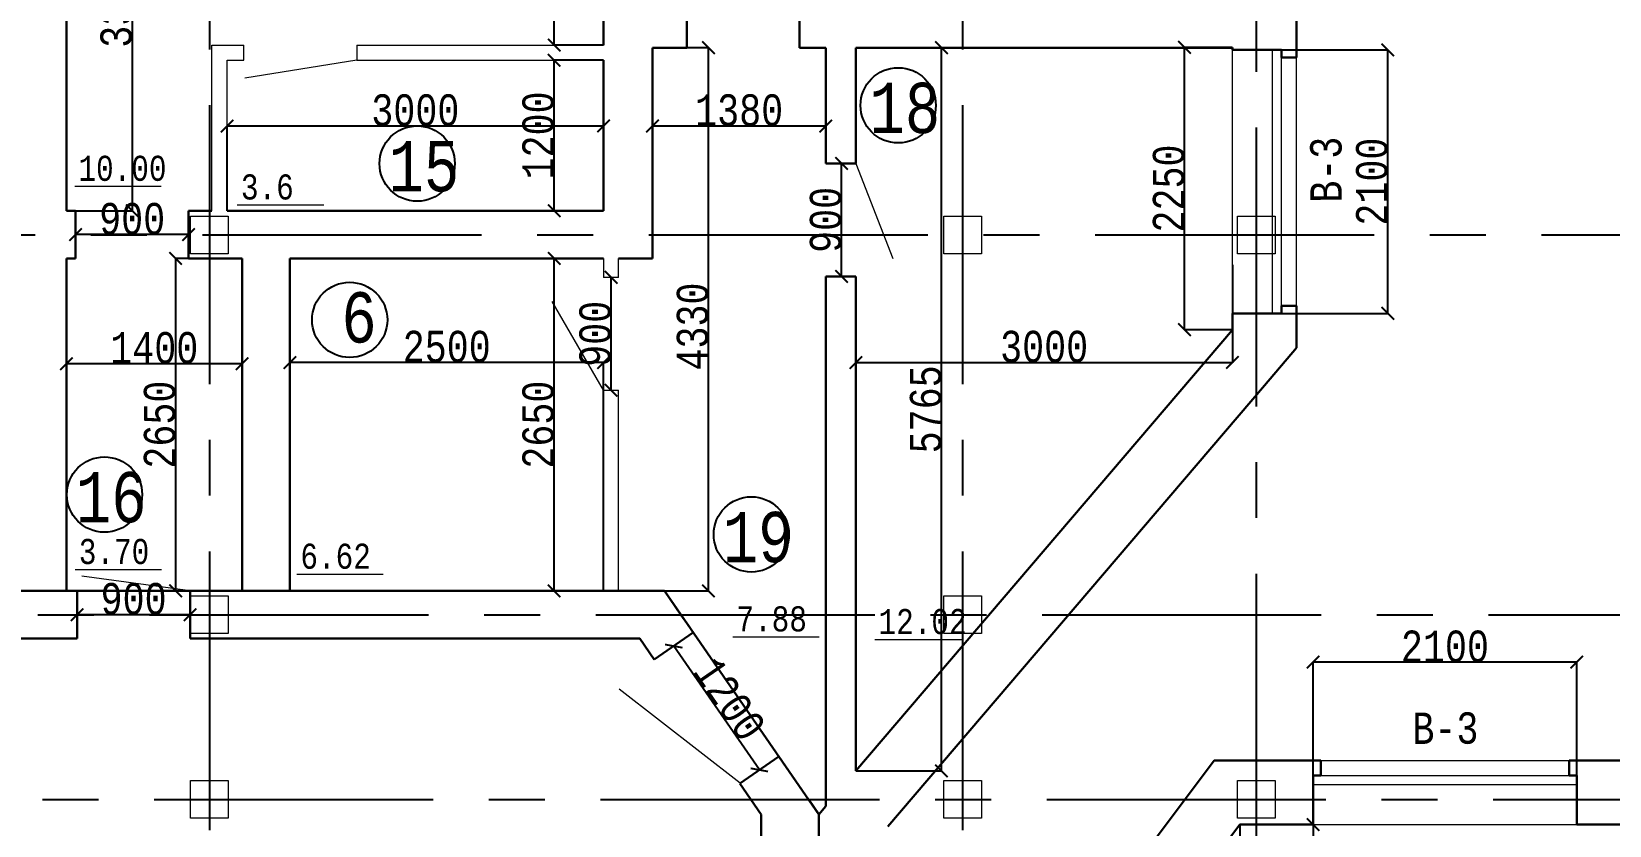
# Model space of a CAD drawing. Header units: millimetres. Extents: x -689206 to 4969298, y -1019800 to 703299.
# Drawn here: x 296955 to 309527, y -59810 to -53482 of the extents above; entities that cross this region are included whole.
import ezdxf

# ---------------------------------------------------------------- set-up
doc = ezdxf.new("R2010")
doc.units = ezdxf.units.MM
doc.linetypes.add('осеваяX2', pattern=[101.6, 63.5, -12.7, 12.7, -12.7])
for name, color, linetype, lineweight in [('несущие', 7, 'Continuous', 30), ('ОКНА', 250, 'Continuous', 20), ('ПЕРЕГОРОДКИ', 252, 'Continuous', 9), ('РАЗМЕРЫ', 7, 'Continuous', 9), ('стены', 7, 'Continuous', 20)]:
    doc.layers.add(name, color=color, linetype=linetype, lineweight=lineweight)
doc.layers.add('четотам', color=7, linetype='Continuous')
doc.styles.add('Аннотативный', font='isocteur.ttf', dxfattribs={"width": 0.7, "height": 250})
doc.dimstyles.new('Аннотативный', dxfattribs={"dimscale": 0, "dimtxt": 250, "dimasz": 100, "dimexe": 1.25, "dimexo": 0.625, "dimtad": 1, "dimdec": 0, "dimtxsty": 'Аннотативный', "dimblk": 'ARCHTICK', "dimcen": 2.5, "dimadec": 0, "dimazin": 0, "dimtfac": 1, "dimtdec": 0, "dimtmove": 0, "dimatfit": 3, "dimfxl": 1, "dimarcsym": 0})

# ---------------------------------------------------------------- blocks, each defined once
blk = doc.blocks.new('_ArchTick')
at = {"color": 0, "linetype": 'ByBlock', "const_width": 0.15}
blk.add_lwpolyline([(-0.5, -0.5), (0.5, 0.5)], dxfattribs=at)
blk = doc.blocks.new('*D952')
at = {"layer": 'Defpoints', "color": 0, "lineweight": 30, "transparency": 16777216}
for p in [(303523, -53610), (304205, -53610), (303523, -59375)]:
    blk.add_point(p, dxfattribs=at)
at = {"layer": 'РАЗМЕРЫ', "color": 0, "lineweight": -2, "transparency": 16777216}
for p, q in [((303523, -53610), (304207, -53610)), ((304205, -59375), (304205, -53610)), ((303523, -59375), (304207, -59375))]:
    blk.add_line(p, q, dxfattribs=at)
at = {"layer": 'РАЗМЕРЫ', "color": 0, "lineweight": -2, "transparency": 16777216, "xscale": 100, "yscale": 100, "zscale": 100}
for p, rotation in [((304205, -53610), 90), ((304205, -59375), 270)]:
    blk.add_blockref('_ArchTick', p, dxfattribs=dict(at, rotation=rotation))
at = {"layer": 'РАЗМЕРЫ', "color": 0, "transparency": 16777216, "insert": (304080, -56493), "char_height": 250, "attachment_point": 5, "rotation": 90, "style": 'Аннотативный'}
blk.add_mtext('5765', dxfattribs=at)
blk = doc.blocks.new('*D953')
at = {"layer": 'Defpoints', "color": 0, "lineweight": 30, "transparency": 16777216}
for p in [(306141, -53608), (306523, -53608), (306523, -55858)]:
    blk.add_point(p, dxfattribs=at)
at = {"layer": 'РАЗМЕРЫ', "color": 0, "lineweight": -2, "transparency": 16777216}
for p, q in [((306522, -53608), (306140, -53608)), ((306141, -55858), (306141, -53608)), ((306522, -55858), (306140, -55858))]:
    blk.add_line(p, q, dxfattribs=at)
at = {"layer": 'РАЗМЕРЫ', "color": 0, "lineweight": -2, "transparency": 16777216, "xscale": 100, "yscale": 100, "zscale": 100}
for p, rotation in [((306141, -53608), 90), ((306141, -55858), 270)]:
    blk.add_blockref('_ArchTick', p, dxfattribs=dict(at, rotation=rotation))
at = {"layer": 'РАЗМЕРЫ', "color": 0, "transparency": 16777216, "insert": (306016, -54733), "char_height": 250, "attachment_point": 5, "rotation": 90, "style": 'Аннотативный'}
blk.add_mtext('2250', dxfattribs=at)
blk = doc.blocks.new('*D961')
at = {"layer": 'Defpoints', "color": 0, "lineweight": 30, "transparency": 16777216}
for p in [(299013, -55290), (301119, -55290), (299013, -57940)]:
    blk.add_point(p, dxfattribs=at)
at = {"layer": 'ОКНА', "color": 0, "lineweight": -2, "transparency": 16777216}
for p, q in [((299013, -55290), (301120, -55290)), ((301119, -57940), (301119, -55290)), ((299013, -57940), (301120, -57940))]:
    blk.add_line(p, q, dxfattribs=at)
at = {"layer": 'ОКНА', "color": 0, "lineweight": -2, "transparency": 16777216, "xscale": 100, "yscale": 100, "zscale": 100}
for p, rotation in [((301119, -55290), 90), ((301119, -57940), 270)]:
    blk.add_blockref('_ArchTick', p, dxfattribs=dict(at, rotation=rotation))
at = {"layer": 'ОКНА', "color": 0, "transparency": 16777216, "insert": (300993, -56615), "char_height": 250, "attachment_point": 5, "rotation": 90, "style": 'Аннотативный'}
blk.add_mtext('2650', dxfattribs=at)
blk = doc.blocks.new('*D962')
at = {"layer": 'Defpoints', "color": 0, "lineweight": 20, "transparency": 16777216}
for p in [(299013, -56120), (299013, -57940), (301513, -57940)]:
    blk.add_point(p, dxfattribs=at)
at = {"layer": 'ОКНА', "color": 0, "lineweight": -2, "transparency": 16777216}
for p, q in [((299013, -57939), (299013, -56119)), ((301513, -56120), (299013, -56120)), ((301513, -57939), (301513, -56119))]:
    blk.add_line(p, q, dxfattribs=at)
at = {"layer": 'ОКНА', "color": 0, "lineweight": -2, "transparency": 16777216, "xscale": 100, "yscale": 100, "zscale": 100, "rotation": 180}
blk.add_blockref('_ArchTick', (299013, -56120), dxfattribs=at)
at = {"layer": 'ОКНА', "color": 0, "lineweight": -2, "transparency": 16777216, "xscale": 100, "yscale": 100, "zscale": 100}
blk.add_blockref('_ArchTick', (301513, -56120), dxfattribs=at)
at = {"layer": 'ОКНА', "color": 0, "transparency": 16777216, "insert": (300263, -55994), "char_height": 250, "attachment_point": 5, "style": 'Аннотативный'}
blk.add_mtext('2500', dxfattribs=at)
blk = doc.blocks.new('*D988')
at = {"layer": 'Defpoints', "color": 0, "lineweight": 30, "transparency": 16777216}
for p in [(298633, -55290), (298103, -57940), (298633, -57940)]:
    blk.add_point(p, dxfattribs=at)
at = {"layer": 'ПЕРЕГОРОДКИ', "color": 0, "lineweight": -2, "transparency": 16777216}
for p, q in [((298632, -55290), (298101, -55290)), ((298103, -55290), (298103, -57940)), ((298632, -57940), (298101, -57940))]:
    blk.add_line(p, q, dxfattribs=at)
at = {"layer": 'ПЕРЕГОРОДКИ', "color": 0, "lineweight": -2, "transparency": 16777216, "xscale": 100, "yscale": 100, "zscale": 100}
for p, rotation in [((298103, -55290), 90), ((298103, -57940), 270)]:
    blk.add_blockref('_ArchTick', p, dxfattribs=dict(at, rotation=rotation))
at = {"layer": 'ПЕРЕГОРОДКИ', "color": 0, "transparency": 16777216, "insert": (297977, -56615), "char_height": 250, "attachment_point": 5, "rotation": 90, "style": 'Аннотативный'}
blk.add_mtext('2650', dxfattribs=at)
blk = doc.blocks.new('*D989')
at = {"layer": 'Defpoints', "color": 0, "lineweight": 20, "transparency": 16777216}
for p in [(297233, -56130), (297233, -57940), (298633, -57940)]:
    blk.add_point(p, dxfattribs=at)
at = {"layer": 'ПЕРЕГОРОДКИ', "color": 0, "lineweight": -2, "transparency": 16777216}
for p, q in [((297233, -57939), (297233, -56129)), ((298633, -56130), (297233, -56130)), ((298633, -57939), (298633, -56129))]:
    blk.add_line(p, q, dxfattribs=at)
at = {"layer": 'ПЕРЕГОРОДКИ', "color": 0, "lineweight": -2, "transparency": 16777216, "xscale": 100, "yscale": 100, "zscale": 100, "rotation": 180}
blk.add_blockref('_ArchTick', (297233, -56130), dxfattribs=at)
at = {"layer": 'ПЕРЕГОРОДКИ', "color": 0, "lineweight": -2, "transparency": 16777216, "xscale": 100, "yscale": 100, "zscale": 100}
blk.add_blockref('_ArchTick', (298633, -56130), dxfattribs=at)
at = {"layer": 'ПЕРЕГОРОДКИ', "color": 0, "transparency": 16777216, "insert": (297933, -56004), "char_height": 250, "attachment_point": 5, "style": 'Аннотативный'}
blk.add_mtext('1400', dxfattribs=at)
blk = doc.blocks.new('*D1026')
at = {"layer": 'Defpoints', "color": 0, "linetype": 'ByBlock', "lineweight": 30, "transparency": 16777216}
for p in [(307166, -58508), (307166, -59802), (309266, -59802)]:
    blk.add_point(p, dxfattribs=at)
at = {"layer": 'РАЗМЕРЫ', "color": 0, "linetype": 'ByBlock', "lineweight": -2, "transparency": 16777216}
for p, q in [((307166, -59802), (307166, -58507)), ((309266, -58508), (307166, -58508)), ((309266, -59802), (309266, -58507))]:
    blk.add_line(p, q, dxfattribs=at)
at = {"layer": 'РАЗМЕРЫ', "color": 0, "linetype": 'ByBlock', "lineweight": -2, "transparency": 16777216, "xscale": 100, "yscale": 100, "zscale": 100, "rotation": 180}
blk.add_blockref('_ArchTick', (307166, -58508), dxfattribs=at)
at = {"layer": 'РАЗМЕРЫ', "color": 0, "linetype": 'ByBlock', "lineweight": -2, "transparency": 16777216, "xscale": 100, "yscale": 100, "zscale": 100}
blk.add_blockref('_ArchTick', (309266, -58508), dxfattribs=at)
at = {"layer": 'РАЗМЕРЫ', "color": 0, "linetype": 'ByBlock', "lineweight": 13, "transparency": 16777216, "insert": (308216, -58383), "char_height": 250, "attachment_point": 5, "style": 'Аннотативный'}
blk.add_mtext('2100', dxfattribs=at)
blk = doc.blocks.new('*D1027')
at = {"layer": 'Defpoints', "color": 0, "linetype": 'ByBlock', "lineweight": 30, "transparency": 16777216}
for p in [(307166, -59802), (307166, -74557), (307166, -74557)]:
    blk.add_point(p, dxfattribs=at)
at = {"layer": 'РАЗМЕРЫ', "color": 0, "linetype": 'ByBlock', "lineweight": -2, "transparency": 16777216}
for p, q in [((307166, -59802), (307166, -74557)), ((307167, -59802), (307167, -59802)), ((307167, -74557), (307167, -74557))]:
    blk.add_line(p, q, dxfattribs=at)
at = {"layer": 'РАЗМЕРЫ', "color": 0, "linetype": 'ByBlock', "lineweight": -2, "transparency": 16777216, "xscale": 100, "yscale": 100, "zscale": 100}
for p, rotation in [((307166, -59802), 90), ((307166, -74557), 270)]:
    blk.add_blockref('_ArchTick', p, dxfattribs=dict(at, rotation=rotation))
at = {"layer": 'РАЗМЕРЫ', "color": 0, "linetype": 'ByBlock', "lineweight": 13, "transparency": 16777216, "insert": (307041, -67180), "char_height": 250, "attachment_point": 5, "rotation": 90, "style": 'Аннотативный'}
blk.add_mtext('14760', dxfattribs=at)
blk = doc.blocks.new('*D1034')
at = {"layer": 'Defpoints', "color": 0, "linetype": 'ByBlock', "lineweight": 30, "transparency": 16777216}
for p in [(297318, -58130), (297318, -58130), (298218, -58130)]:
    blk.add_point(p, dxfattribs=at)
at = {"layer": 'РАЗМЕРЫ', "color": 0, "linetype": 'ByBlock', "lineweight": -2, "transparency": 16777216}
for p, q in [((297318, -58129), (297318, -58129)), ((298218, -58130), (297318, -58130)), ((298218, -58129), (298218, -58129))]:
    blk.add_line(p, q, dxfattribs=at)
at = {"layer": 'РАЗМЕРЫ', "color": 0, "linetype": 'ByBlock', "lineweight": -2, "transparency": 16777216, "xscale": 100, "yscale": 100, "zscale": 100, "rotation": 180}
blk.add_blockref('_ArchTick', (297318, -58130), dxfattribs=at)
at = {"layer": 'РАЗМЕРЫ', "color": 0, "linetype": 'ByBlock', "lineweight": -2, "transparency": 16777216, "xscale": 100, "yscale": 100, "zscale": 100}
blk.add_blockref('_ArchTick', (298218, -58130), dxfattribs=at)
at = {"layer": 'РАЗМЕРЫ', "color": 0, "linetype": 'ByBlock', "lineweight": 13, "transparency": 16777216, "insert": (297768, -58004), "char_height": 250, "attachment_point": 5, "style": 'Аннотативный'}
blk.add_mtext('900', dxfattribs=at)
blk = doc.blocks.new('*D1036')
at = {"layer": 'Defpoints', "color": 0, "linetype": 'ByBlock', "lineweight": 30, "transparency": 16777216}
for p in [(297307, -55100), (297307, -55102), (298207, -55102)]:
    blk.add_point(p, dxfattribs=at)
at = {"layer": 'РАЗМЕРЫ', "color": 0, "linetype": 'ByBlock', "lineweight": -2, "transparency": 16777216}
for p, q in [((297307, -55102), (297307, -55099)), ((298207, -55100), (297307, -55100)), ((298207, -55102), (298207, -55099))]:
    blk.add_line(p, q, dxfattribs=at)
at = {"layer": 'РАЗМЕРЫ', "color": 0, "linetype": 'ByBlock', "lineweight": -2, "transparency": 16777216, "xscale": 100, "yscale": 100, "zscale": 100, "rotation": 180}
blk.add_blockref('_ArchTick', (297307, -55100), dxfattribs=at)
at = {"layer": 'РАЗМЕРЫ', "color": 0, "linetype": 'ByBlock', "lineweight": -2, "transparency": 16777216, "xscale": 100, "yscale": 100, "zscale": 100}
blk.add_blockref('_ArchTick', (298207, -55100), dxfattribs=at)
at = {"layer": 'РАЗМЕРЫ', "color": 0, "linetype": 'ByBlock', "lineweight": 13, "transparency": 16777216, "insert": (297757, -54975), "char_height": 250, "attachment_point": 5, "style": 'Аннотативный'}
blk.add_mtext('900', dxfattribs=at)
blk = doc.blocks.new('*D1037')
at = {"layer": 'Defpoints', "color": 0, "linetype": 'ByBlock', "lineweight": 30, "transparency": 16777216}
for p in [(301573, -55441), (301573, -55441), (301573, -56341)]:
    blk.add_point(p, dxfattribs=at)
at = {"layer": 'РАЗМЕРЫ', "color": 0, "linetype": 'ByBlock', "lineweight": -2, "transparency": 16777216}
for p, q in [((301573, -55441), (301574, -55441)), ((301573, -56341), (301573, -55441)), ((301573, -56341), (301574, -56341))]:
    blk.add_line(p, q, dxfattribs=at)
at = {"layer": 'РАЗМЕРЫ', "color": 0, "linetype": 'ByBlock', "lineweight": -2, "transparency": 16777216, "xscale": 100, "yscale": 100, "zscale": 100}
for p, rotation in [((301573, -55441), 90), ((301573, -56341), 270)]:
    blk.add_blockref('_ArchTick', p, dxfattribs=dict(at, rotation=rotation))
at = {"layer": 'РАЗМЕРЫ', "color": 0, "linetype": 'ByBlock', "lineweight": 13, "transparency": 16777216, "insert": (301447, -55891), "char_height": 250, "attachment_point": 5, "rotation": 90, "style": 'Аннотативный'}
blk.add_mtext('900', dxfattribs=at)
blk = doc.blocks.new('*D1039')
at = {"layer": 'Defpoints', "color": 0, "linetype": 'ByBlock', "lineweight": 30, "transparency": 16777216}
for p in [(301903, -54235), (301903, -54235), (303283, -54235)]:
    blk.add_point(p, dxfattribs=at)
at = {"layer": 'РАЗМЕРЫ', "color": 0, "linetype": 'ByBlock', "lineweight": -2, "transparency": 16777216}
for p, q in [((301903, -54234), (301903, -54233)), ((303283, -54235), (301903, -54235)), ((303283, -54234), (303283, -54233))]:
    blk.add_line(p, q, dxfattribs=at)
at = {"layer": 'РАЗМЕРЫ', "color": 0, "linetype": 'ByBlock', "lineweight": -2, "transparency": 16777216, "xscale": 100, "yscale": 100, "zscale": 100, "rotation": 180}
blk.add_blockref('_ArchTick', (301903, -54235), dxfattribs=at)
at = {"layer": 'РАЗМЕРЫ', "color": 0, "linetype": 'ByBlock', "lineweight": -2, "transparency": 16777216, "xscale": 100, "yscale": 100, "zscale": 100}
blk.add_blockref('_ArchTick', (303283, -54235), dxfattribs=at)
at = {"layer": 'РАЗМЕРЫ', "color": 0, "linetype": 'ByBlock', "lineweight": 13, "transparency": 16777216, "insert": (302593, -54109), "char_height": 250, "attachment_point": 5, "style": 'Аннотативный'}
blk.add_mtext('1380', dxfattribs=at)
blk = doc.blocks.new('*D1040')
at = {"layer": 'Defpoints', "color": 0, "linetype": 'ByBlock', "lineweight": 20, "transparency": 16777216}
for p in [(301998, -53610), (302349, -53610), (301998, -57940)]:
    blk.add_point(p, dxfattribs=at)
at = {"layer": 'РАЗМЕРЫ', "color": 0, "linetype": 'ByBlock', "lineweight": -2, "transparency": 16777216}
for p, q in [((301999, -53610), (302350, -53610)), ((302349, -57940), (302349, -53610)), ((301999, -57940), (302350, -57940))]:
    blk.add_line(p, q, dxfattribs=at)
at = {"layer": 'РАЗМЕРЫ', "color": 0, "linetype": 'ByBlock', "lineweight": -2, "transparency": 16777216, "xscale": 100, "yscale": 100, "zscale": 100}
for p, rotation in [((302349, -53610), 90), ((302349, -57940), 270)]:
    blk.add_blockref('_ArchTick', p, dxfattribs=dict(at, rotation=rotation))
at = {"layer": 'РАЗМЕРЫ', "color": 0, "linetype": 'ByBlock', "lineweight": 13, "transparency": 16777216, "insert": (302223, -55833), "char_height": 250, "attachment_point": 5, "rotation": 90, "style": 'Аннотативный'}
blk.add_mtext('4330', dxfattribs=at)
blk = doc.blocks.new('*D1045')
at = {"layer": 'Defpoints', "color": 0, "linetype": 'ByBlock', "lineweight": 30, "transparency": 16777216}
for p in [(302072, -58380), (302072, -58380), (302754, -59367)]:
    blk.add_point(p, dxfattribs=at)
at = {"layer": 'РАЗМЕРЫ', "color": 0, "linetype": 'ByBlock', "lineweight": -2, "transparency": 16777216}
for p, q in [((302754, -59367), (302072, -58380)), ((302073, -58380), (302073, -58379)), ((302754, -59367), (302755, -59367))]:
    blk.add_line(p, q, dxfattribs=at)
at = {"layer": 'РАЗМЕРЫ', "color": 0, "linetype": 'ByBlock', "lineweight": -2, "transparency": 16777216, "xscale": 100, "yscale": 100, "zscale": 100}
for p, rotation in [((302072, -58380), 124.6116809015584), ((302754, -59367), 304.6116809015584)]:
    blk.add_blockref('_ArchTick', p, dxfattribs=dict(at, rotation=rotation))
at = {"layer": 'РАЗМЕРЫ', "color": 0, "linetype": 'ByBlock', "lineweight": 13, "transparency": 16777216, "insert": (302516, -58802), "char_height": 250, "attachment_point": 5, "rotation": 304.6117, "style": 'Аннотативный'}
blk.add_mtext('1200', dxfattribs=at)
blk = doc.blocks.new('*D1064')
at = {"layer": 'Defpoints', "color": 0, "linetype": 'ByBlock', "lineweight": 20, "transparency": 16777216}
for p in [(297233, -51610), (297233, -54910), (297757, -54910)]:
    blk.add_point(p, dxfattribs=at)
at = {"layer": 'РАЗМЕРЫ', "color": 0, "linetype": 'ByBlock', "lineweight": -2, "transparency": 16777216}
for p, q in [((297233, -51610), (297758, -51610)), ((297757, -51610), (297757, -54910)), ((297233, -54910), (297758, -54910))]:
    blk.add_line(p, q, dxfattribs=at)
at = {"layer": 'РАЗМЕРЫ', "color": 0, "linetype": 'ByBlock', "lineweight": -2, "transparency": 16777216, "xscale": 100, "yscale": 100, "zscale": 100}
for p, rotation in [((297757, -51610), 90), ((297757, -54910), 270)]:
    blk.add_blockref('_ArchTick', p, dxfattribs=dict(at, rotation=rotation))
at = {"layer": 'РАЗМЕРЫ', "color": 0, "linetype": 'ByBlock', "lineweight": 20, "transparency": 16777216, "insert": (297631, -53260), "char_height": 250, "attachment_point": 5, "rotation": 90, "style": 'Аннотативный'}
blk.add_mtext('3300', dxfattribs=at)
blk = doc.blocks.new('*D1065')
at = {"layer": 'Defpoints', "color": 0, "linetype": 'ByBlock', "lineweight": 20, "transparency": 16777216}
for p in [(301120, -51610), (301513, -51610), (301513, -53590)]:
    blk.add_point(p, dxfattribs=at)
at = {"layer": 'РАЗМЕРЫ', "color": 0, "linetype": 'ByBlock', "lineweight": -2, "transparency": 16777216}
for p, q in [((301512, -51610), (301119, -51610)), ((301120, -53590), (301120, -51610)), ((301512, -53590), (301119, -53590))]:
    blk.add_line(p, q, dxfattribs=at)
at = {"layer": 'РАЗМЕРЫ', "color": 0, "linetype": 'ByBlock', "lineweight": -2, "transparency": 16777216, "xscale": 100, "yscale": 100, "zscale": 100}
for p, rotation in [((301120, -51610), 90), ((301120, -53590), 270)]:
    blk.add_blockref('_ArchTick', p, dxfattribs=dict(at, rotation=rotation))
at = {"layer": 'РАЗМЕРЫ', "color": 0, "linetype": 'ByBlock', "lineweight": 20, "transparency": 16777216, "insert": (300994, -52600), "char_height": 250, "attachment_point": 5, "rotation": 90, "style": 'Аннотативный'}
blk.add_mtext('1980', dxfattribs=at)
blk = doc.blocks.new('*D1066')
at = {"layer": 'Defpoints', "color": 0, "linetype": 'ByBlock', "lineweight": 20, "transparency": 16777216}
for p in [(301119, -53710), (301513, -53710), (301513, -54910)]:
    blk.add_point(p, dxfattribs=at)
at = {"layer": 'РАЗМЕРЫ', "color": 0, "linetype": 'ByBlock', "lineweight": -2, "transparency": 16777216}
for p, q in [((301512, -53710), (301117, -53710)), ((301119, -54910), (301119, -53710)), ((301512, -54910), (301117, -54910))]:
    blk.add_line(p, q, dxfattribs=at)
at = {"layer": 'РАЗМЕРЫ', "color": 0, "linetype": 'ByBlock', "lineweight": -2, "transparency": 16777216, "xscale": 100, "yscale": 100, "zscale": 100}
for p, rotation in [((301119, -53710), 90), ((301119, -54910), 270)]:
    blk.add_blockref('_ArchTick', p, dxfattribs=dict(at, rotation=rotation))
at = {"layer": 'РАЗМЕРЫ', "color": 0, "linetype": 'ByBlock', "lineweight": 20, "transparency": 16777216, "insert": (300993, -54310), "char_height": 250, "attachment_point": 5, "rotation": 90, "style": 'Аннотативный'}
blk.add_mtext('1200', dxfattribs=at)
blk = doc.blocks.new('*D1067')
at = {"layer": 'Defpoints', "color": 0, "linetype": 'ByBlock', "lineweight": 20, "transparency": 16777216}
for p in [(298513, -54235), (298513, -54910), (301513, -54910)]:
    blk.add_point(p, dxfattribs=at)
at = {"layer": 'РАЗМЕРЫ', "color": 0, "linetype": 'ByBlock', "lineweight": -2, "transparency": 16777216}
for p, q in [((298513, -54910), (298513, -54233)), ((301513, -54235), (298513, -54235)), ((301513, -54910), (301513, -54233))]:
    blk.add_line(p, q, dxfattribs=at)
at = {"layer": 'РАЗМЕРЫ', "color": 0, "linetype": 'ByBlock', "lineweight": -2, "transparency": 16777216, "xscale": 100, "yscale": 100, "zscale": 100, "rotation": 180}
blk.add_blockref('_ArchTick', (298513, -54235), dxfattribs=at)
at = {"layer": 'РАЗМЕРЫ', "color": 0, "linetype": 'ByBlock', "lineweight": -2, "transparency": 16777216, "xscale": 100, "yscale": 100, "zscale": 100}
blk.add_blockref('_ArchTick', (301513, -54235), dxfattribs=at)
at = {"layer": 'РАЗМЕРЫ', "color": 0, "linetype": 'ByBlock', "lineweight": 20, "transparency": 16777216, "insert": (300013, -54109), "char_height": 250, "attachment_point": 5, "style": 'Аннотативный'}
blk.add_mtext('3000', dxfattribs=at)
blk = doc.blocks.new('*D1068')
at = {"layer": 'Defpoints', "color": 0, "linetype": 'ByBlock', "lineweight": 20, "transparency": 16777216}
for p in [(306523, -53628), (307761, -53628), (306523, -55728)]:
    blk.add_point(p, dxfattribs=at)
at = {"layer": 'РАЗМЕРЫ', "color": 0, "linetype": 'ByBlock', "lineweight": -2, "transparency": 16777216}
for p, q in [((306523, -53628), (307762, -53628)), ((307761, -55728), (307761, -53628)), ((306523, -55728), (307762, -55728))]:
    blk.add_line(p, q, dxfattribs=at)
at = {"layer": 'РАЗМЕРЫ', "color": 0, "linetype": 'ByBlock', "lineweight": -2, "transparency": 16777216, "xscale": 100, "yscale": 100, "zscale": 100}
for p, rotation in [((307761, -53628), 90), ((307761, -55728), 270)]:
    blk.add_blockref('_ArchTick', p, dxfattribs=dict(at, rotation=rotation))
at = {"layer": 'РАЗМЕРЫ', "color": 0, "linetype": 'ByBlock', "lineweight": 20, "transparency": 16777216, "insert": (307635, -54678), "char_height": 250, "attachment_point": 5, "rotation": 90, "style": 'Аннотативный'}
blk.add_mtext('2100', dxfattribs=at)
blk = doc.blocks.new('*D1298')
at = {"layer": 'Defpoints', "color": 0, "linetype": 'ByBlock', "lineweight": 20, "transparency": 16777216}
for p in [(303403, -54533), (303409, -54533), (303403, -55433)]:
    blk.add_point(p, dxfattribs=at)
at = {"layer": 'РАЗМЕРЫ', "color": 0, "linetype": 'ByBlock', "lineweight": -2, "transparency": 16777216}
for p, q in [((303403, -54533), (303410, -54533)), ((303409, -55433), (303409, -54533)), ((303403, -55433), (303410, -55433))]:
    blk.add_line(p, q, dxfattribs=at)
at = {"layer": 'РАЗМЕРЫ', "color": 0, "linetype": 'ByBlock', "lineweight": -2, "transparency": 16777216, "xscale": 100, "yscale": 100, "zscale": 100}
for p, rotation in [((303409, -54533), 90), ((303409, -55433), 270)]:
    blk.add_blockref('_ArchTick', p, dxfattribs=dict(at, rotation=rotation))
at = {"layer": 'РАЗМЕРЫ', "color": 0, "linetype": 'ByBlock', "lineweight": 20, "transparency": 16777216, "insert": (303283, -54983), "char_height": 250, "attachment_point": 5, "rotation": 90, "style": 'Аннотативный'}
blk.add_mtext('900', dxfattribs=at)
blk = doc.blocks.new('*D1391')
at = {"layer": 'Defpoints', "color": 0, "lineweight": 20, "ltscale": 150, "transparency": 16777216}
for p in [(303523, -55433), (306523, -55340), (306523, -56120)]:
    blk.add_point(p, dxfattribs=at)
at = {"layer": 'РАЗМЕРЫ', "color": 0, "lineweight": -2, "ltscale": 150, "transparency": 16777216}
for p, q in [((303523, -55434), (303523, -56121)), ((306523, -55341), (306523, -56121)), ((303523, -56120), (306523, -56120))]:
    blk.add_line(p, q, dxfattribs=at)
at = {"layer": 'РАЗМЕРЫ', "color": 0, "lineweight": -2, "ltscale": 150, "transparency": 16777216, "xscale": 100, "yscale": 100, "zscale": 100, "rotation": 180}
blk.add_blockref('_ArchTick', (303523, -56120), dxfattribs=at)
at = {"layer": 'РАЗМЕРЫ', "color": 0, "lineweight": -2, "ltscale": 150, "transparency": 16777216, "xscale": 100, "yscale": 100, "zscale": 100}
blk.add_blockref('_ArchTick', (306523, -56120), dxfattribs=at)
at = {"layer": 'РАЗМЕРЫ', "color": 0, "lineweight": 20, "ltscale": 150, "transparency": 16777216, "insert": (305023, -55994), "char_height": 250, "attachment_point": 5, "style": 'Аннотативный'}
blk.add_mtext('3000', dxfattribs=at)
blk = doc.blocks.new('*D1393')
at = {"layer": 'Defpoints', "color": 0, "lineweight": 20, "ltscale": 150, "transparency": 16777216}
for p in [(306582, -59802), (310182, -59802), (310182, -60970)]:
    blk.add_point(p, dxfattribs=at)
at = {"layer": 'РАЗМЕРЫ', "color": 0, "lineweight": -2, "ltscale": 150, "transparency": 16777216}
for p, q in [((306582, -59803), (306582, -60971)), ((310182, -59803), (310182, -60971)), ((306582, -60970), (310182, -60970))]:
    blk.add_line(p, q, dxfattribs=at)
at = {"layer": 'РАЗМЕРЫ', "color": 0, "lineweight": -2, "ltscale": 150, "transparency": 16777216, "xscale": 100, "yscale": 100, "zscale": 100, "rotation": 180}
blk.add_blockref('_ArchTick', (306582, -60970), dxfattribs=at)
at = {"layer": 'РАЗМЕРЫ', "color": 0, "lineweight": -2, "ltscale": 150, "transparency": 16777216, "xscale": 100, "yscale": 100, "zscale": 100}
blk.add_blockref('_ArchTick', (310182, -60970), dxfattribs=at)
at = {"layer": 'РАЗМЕРЫ', "color": 0, "lineweight": 20, "ltscale": 150, "transparency": 16777216, "insert": (308382, -60844), "char_height": 250, "attachment_point": 5, "style": 'Аннотативный'}
blk.add_mtext('3600', dxfattribs=at)

msp = doc.modelspace()

# ---------------------------------------------------------------- linework, layer by layer
at = {"layer": 'несущие', "color": 0}
for p, q in [((298632.8, -57290.3), (298632.8, -57939.8)), ((299012.8, -57290.3), (299012.8, -57939.8)), ((297232.8, -57939.8), (297318.1, -57939.8)), ((297318.1, -57939.8), (297318.1, -58319.8)), ((298218.1, -57939.8), (298632.8, -57939.8)), ((298218.1, -57939.8), (298218.1, -58319.8)), ((299012.8, -57939.8), (301432.2, -57939.8)), ((301432.2, -57939.8), (301512.8, -57939.8)), ((301632.8, -57939.8), (301732.8, -57939.8)), ((301732.8, -57939.8), (301998.2, -57939.8)), ((302129.3, -58129.8), (301998.2, -57939.8)), ((302188.3, -58215.8), (302129.3, -58129.8)), ((297318.1, -58319.8), (296782.5, -58319.8)), ((301432.2, -58319.8), (298218.1, -58319.8)), ((301632.8, -58319.8), (301432.2, -58319.8)), ((301732.8, -58319.8), (301632.8, -58319.8)), ((301732.8, -58319.8), (301801.6, -58319.8)), ((301917, -58486.9), (301801.6, -58319.8)), ((301917, -58486.9), (302227.3, -58272.8)), ((302227.3, -58272.8), (302188.3, -58215.8)), ((302598.6, -59474.6), (302908.9, -59260.4)), ((302908.9, -59260.4), (302909.4, -59260.1)), ((306378.1, -59292.3), (304079.7, -62343.5)), ((307226.1, -59292.3), (306378.1, -59292.3)), ((307226.1, -59292.3), (306378.1, -59292.3)), ((310052.1, -59292.3), (309206.1, -59292.3)), ((310052.1, -59292.3), (309206.1, -59292.3)), ((309266.1, -59412.3), (309266.1, -59802.3)), ((302769.5, -59722.2), (302598.8, -59474.8)), ((306581.6, -59802.3), (304334.7, -62785.2)), ((307166.1, -59802.3), (306581.6, -59802.3)), ((307166.1, -59802.3), (306581.6, -59802.3)), ((310052.1, -59802.3), (309266.1, -59802.3)), ((310182, -59802.3), (309266.1, -59802.3))]:
    msp.add_line(p, q, dxfattribs=at)
at = {"layer": 'ОКНА'}
for p, q in [((306842.8, -55728.4), (306842.8, -53628.4)), ((306912.8, -55668.4), (306912.8, -53688.4)), ((307226.1, -59412.3), (309206.1, -59412.3)), ((307166.1, -59482.3), (309266.1, -59482.3))]:
    msp.add_line(p, q, dxfattribs=at)
at = {"layer": 'ОКНА', "color": 0}
for p, q in [((297306.8, -54910.3), (297306.8, -55290.3)), ((307226.1, -59292.3), (309206.1, -59292.3)), ((307166.1, -59802.3), (309266.1, -59802.3))]:
    msp.add_line(p, q, dxfattribs=at)
at = {"layer": 'ПЕРЕГОРОДКИ', "color": 18, "linetype": 'ByBlock', "lineweight": 13, "true_color": 0x000000}
msp.add_line((302599.8, -59473.7), (301636.3, -58723.8), dxfattribs=at)
at = {"layer": 'РАЗМЕРЫ', "linetype": 'ByBlock', "lineweight": 20}
for p, q in [((301512.8, -53590.3), (301512.8, -53410.3)), ((298392.8, -54910.3), (298392.8, -53590.3)), ((298392.8, -53590.3), (298647.4, -53590.3)), ((298647.4, -53710.3), (298647.4, -53590.3)), ((299547.4, -53590.3), (299547.4, -53710.3)), ((299547.4, -53590.3), (301512.8, -53590.3)), ((298512.8, -54910.3), (298512.8, -53710.3)), ((298512.8, -53710.3), (298647.4, -53710.3)), ((299547.4, -53710.3), (298654.8, -53853.5)), ((299547.4, -53710.3), (301512.8, -53710.3)), ((301512.8, -54910.3), (301512.8, -53710.3)), ((301512.8, -54910.3), (298512.8, -54910.3)), ((301512.8, -54910.3), (299012.8, -54910.3)), ((298218.1, -57939.8), (297357, -57822.8))]:
    msp.add_line(p, q, dxfattribs=at)
at = {"layer": 'РАЗМЕРЫ'}
for p, q in [((306522.8, -55728.4), (306522.8, -53628.4)), ((307032.8, -55668.4), (307032.8, -53688.4)), ((297299.8, -54714.7), (297989, -54714.7)), ((298594.2, -54863.2), (299283.5, -54863.2)), ((297302.7, -57768.9), (297991.9, -57768.9)), ((299068, -57806.4), (299757.3, -57806.4)), ((302542.3, -58305.9), (303231.6, -58305.9)), ((303674.1, -58327.2), (304363.4, -58327.2))]:
    msp.add_line(p, q, dxfattribs=at)
at = {"layer": 'РАЗМЕРЫ', "lineweight": 30}
for p, q in [((306912.8, -53628.4), (306912.8, -53688.4)), ((306912.8, -53688.4), (307032.8, -53688.4)), ((307032.8, -53688.4), (306912.8, -53688.4)), ((306912.8, -55728.4), (306912.8, -55668.4)), ((306912.8, -55668.4), (307032.8, -55668.4)), ((307032.8, -55668.4), (306912.8, -55668.4)), ((307032.8, -56003.2), (307032.8, -55859.8)), ((306777.8, -56302), (307032.8, -56003.2)), ((307226.1, -59412.3), (307226.1, -59292.3)), ((307226.1, -59292.3), (307226.1, -59412.3)), ((309206.1, -59412.3), (309206.1, -59292.3)), ((307166.1, -59412.3), (307226.1, -59412.3)), ((309266.1, -59412.3), (309206.1, -59412.3))]:
    msp.add_line(p, q, dxfattribs=at)
at = {"layer": 'РАЗМЕРЫ', "lineweight": 30, "ltscale": 150}
for p, q in [((284897.4, -57939.8), (301998.2, -57939.8)), ((301998.2, -57939.8), (303227.6, -59721.1)), ((303227.6, -59721.1), (303263.2, -63427.6))]:
    msp.add_line(p, q, dxfattribs=at)
at = {"layer": 'РАЗМЕРЫ', "linetype": 'ByBlock', "lineweight": 30}
msp.add_line((302769.5, -59906.5), (302769.5, -59722.2), dxfattribs=at)
at = {"layer": 'стены', "linetype": 'осеваяX2', "lineweight": 25, "ltscale": 35}
for p, q in [((298372.7, -46956.8), (298372.7, -92560)), ((304372.7, -46956.8), (304372.7, -90460)), ((306712.8, -47134.9), (306712.8, -92560)), ((266313.8, -55102.3), (328372.7, -55102.3)), ((262334.8, -58129.8), (328372.7, -58129.8)), ((262372.7, -59602.3), (328372.7, -59602.3))]:
    msp.add_line(p, q, dxfattribs=at)
at = {"layer": 'стены', "lineweight": 30}
for p, q in [((297232.8, -54910.3), (297232.8, -51610.3)), ((301512.8, -53590.3), (301512.8, -51610.3)), ((307032.8, -53610.3), (307032.8, -52619.1)), ((307032.8, -53688.4), (307032.8, -52619.1)), ((302174.8, -53100.3), (302174.8, -53610.3)), ((303074.8, -53100.3), (303074.8, -53610.3)), ((301902.8, -53610.3), (302174.8, -53610.3)), ((301902.8, -55290.3), (301902.8, -53610.3)), ((302174.8, -53610.3), (302014.8, -53610.3)), ((303074.8, -53610.3), (303282.8, -53610.3)), ((303282.8, -53610.3), (303282.8, -54533.3)), ((306522.8, -53610.3), (303522.8, -53610.3)), ((303522.8, -54533.3), (303522.8, -53610.3)), ((306522.8, -53608.3), (306522.8, -53628.4)), ((306522.8, -53610.3), (306522.8, -53628.4)), ((306522.8, -53628.4), (306912.8, -53628.4)), ((307032.8, -53610.3), (307032.8, -53688.4)), ((301512.8, -54910.3), (301512.8, -53710.3)), ((303282.8, -54533.3), (303522.8, -54533.3)), ((297232.8, -54910.3), (297306.8, -54910.3)), ((297306.8, -54910.3), (297306.8, -55290.3)), ((298206.8, -54910.3), (298392.8, -54910.3)), ((298206.8, -55290.3), (298206.8, -54910.3)), ((298512.8, -54910.3), (301512.8, -54910.3)), ((297232.8, -55290.3), (297306.8, -55290.3)), ((297232.8, -55290.3), (297232.8, -57939.8)), ((298206.8, -55290.3), (298632.8, -55290.3)), ((298632.8, -55290.3), (298632.8, -57290.3)), ((298632.8, -55290.3), (298632.8, -57290.3)), ((301512.8, -55290.3), (299012.8, -55290.3)), ((299012.8, -55290.3), (299012.8, -56910.3)), ((301632.8, -55290.3), (301902.8, -55290.3)), ((303282.8, -55433.3), (303282.8, -58110.3)), ((303522.8, -55433.3), (303282.8, -55433.3)), ((303522.8, -58110.3), (303522.8, -55433.3)), ((307032.8, -55668.4), (307032.8, -55859.8)), ((307032.8, -55857.8), (307032.8, -55668.4)), ((306522.8, -55728.4), (306522.8, -55860.3)), ((306522.8, -55728.4), (306522.8, -55858.3)), ((306912.8, -55728.4), (306522.8, -55728.4)), ((306522.8, -55860.3), (303522.8, -59375.2)), ((306777.8, -56302), (303777.8, -59816.9)), ((299012.8, -56910.3), (299012.8, -57290.3)), ((303282.8, -58110.3), (303282.8, -59656.4)), ((303522.8, -58110.3), (303522.8, -59375.2)), ((302909.4, -59260.1), (303227.6, -59721.1)), ((307166.1, -59412.3), (307166.1, -59802.3)), ((302599.8, -59473.7), (302598.8, -59474.8)), ((302769.5, -59722.2), (302598.8, -59474.8)), ((303147, -59602.3), (303227.6, -59719.1)), ((303227.6, -59721.1), (303282.8, -59656.4))]:
    msp.add_line(p, q, dxfattribs=at)
at = {"layer": 'стены'}
for p, q in [((303282.8, -53610.3), (303074.8, -53610.3)), ((303522.8, -53610.3), (303884.8, -53610.3)), ((303522.8, -54533.3), (303816.9, -55289.7)), ((297232.8, -55290.3), (297306.8, -55290.3)), ((298506.8, -55290.3), (298632.8, -55290.3)), ((298632.8, -56864.7), (298632.8, -55290.3)), ((299012.8, -57290.3), (299012.8, -55290.3)), ((299012.8, -57290.3), (299012.8, -55290.3)), ((301512.8, -55290.3), (301512.8, -55441.3)), ((301632.8, -55441.3), (301632.8, -55290.3)), ((301632.8, -55441.3), (301512.8, -55441.3)), ((301512.8, -56341.3), (301103.4, -55632.2)), ((301512.8, -56341.3), (301512.8, -57939.8)), ((301512.8, -56341.3), (301632.8, -56341.3)), ((301632.8, -57939.8), (301632.8, -56341.3)), ((298632.8, -56910.3), (298632.8, -56864.7))]:
    msp.add_line(p, q, dxfattribs=at)
at = {"layer": 'стены', "lineweight": 20}
for points in [[(298222.7, -54952.3), (298522.7, -54952.3), (298522.7, -55252.3), (298222.7, -55252.3)], [(304222.7, -54952.3), (304522.7, -54952.3), (304522.7, -55252.3), (304222.7, -55252.3)], [(306562.8, -54954.3), (306862.8, -54954.3), (306862.8, -55254.3), (306562.8, -55254.3)], [(298222.7, -57979.8), (298522.7, -57979.8), (298522.7, -58279.8), (298222.7, -58279.8)], [(298222.7, -59452.3), (298522.7, -59452.3), (298522.7, -59752.3), (298222.7, -59752.3)], [(306562.8, -59452.3), (306862.8, -59452.3), (306862.8, -59752.3), (306562.8, -59752.3)]]:
    msp.add_lwpolyline(points, close=True, dxfattribs=at)
at = {"layer": 'стены'}
for points in [[(304222.7, -57979.8), (304522.7, -57979.8), (304522.7, -58279.8), (304222.7, -58279.8)], [(304222.7, -59452.3), (304522.7, -59452.3), (304522.7, -59752.3), (304222.7, -59752.3)]]:
    msp.add_lwpolyline(points, close=True, dxfattribs=at)
at = {"layer": 'четотам'}
for centre in [(303860, -54070), (300027.9, -54534.4), (299490, -55780), (297536.3, -57172.5), (302690, -57490)]:
    msp.add_circle(centre, 300, dxfattribs=at)

# ---------------------------------------------------------------- texts
at = {"layer": 'РАЗМЕРЫ', "lineweight": 20, "ltscale": 150, "char_height": 401.1, "width": 1460, "attachment_point": 1, "style": 'Аннотативный'}
for s, insert in [('18', (303632, -53890.1)), ('15', (299799.9, -54354.5)), ('6', (299423.9, -55559.6)), ('16', (297308.3, -56992.6)), ('19', (302462, -57310.1))]:
    msp.add_mtext(s, dxfattribs=dict(at, insert=insert))
at = {"layer": 'РАЗМЕРЫ', "lineweight": 20, "ltscale": 150, "char_height": 250, "width": 922.913, "attachment_point": 1, "style": 'Аннотативный'}
for insert, rotation in [((307144.4, -54846.6), 90.25592), ((307956.1, -58910.1), 0.25592)]:
    msp.add_mtext('В-3', dxfattribs=dict(at, insert=insert, rotation=rotation))
at = {"layer": 'РАЗМЕРЫ', "char_height": 200, "width": 656.117, "attachment_point": 1, "style": 'Аннотативный'}
for s, insert in [('10.00', (297329, -54471.8)), ('3.6', (298623.5, -54620.4)), ('3.70', (297331.9, -57526)), ('6.62', (299097.3, -57563.5)), ('7.88', (302571.6, -58063.1)), ('12.02', (303703.4, -58084.4))]:
    msp.add_mtext(s, dxfattribs=dict(at, insert=insert))

# ---------------------------------------------------------------- dimensions: what is measured, and where the dimension line sits
at = {"layer": 'ОКНА', "color": 0}
dim = msp.add_aligned_dim(p1=(299012.8, -57939.8), p2=(299012.8, -55290.3), distance=-2105.8, text='2650', dimstyle='Аннотативный', dxfattribs=at)
dim.commit()
dim.dimension.update_dxf_attribs({"geometry": '*D961', "text_midpoint": (300992.9, -56615)})
dim = msp.add_linear_dim(base=(299012.8, -56120), p1=(301512.8, -57939.8), p2=(299012.8, -57939.8), angle=180, dimstyle='Аннотативный', dxfattribs=at)
dim.commit()
dim.dimension.update_dxf_attribs({"geometry": '*D962', "text_midpoint": (300262.8, -56120), "dimtype": 161})
at = {"layer": 'ПЕРЕГОРОДКИ', "color": 0}
dim = msp.add_aligned_dim(p1=(298632.8, -55290.3), p2=(298632.8, -57939.8), distance=-530.1, text='2650', dimstyle='Аннотативный', dxfattribs=at)
dim.commit()
dim.dimension.update_dxf_attribs({"geometry": '*D988', "text_midpoint": (297977.1, -56615)})
dim = msp.add_linear_dim(base=(297232.8, -56130), p1=(298632.8, -57939.8), p2=(297232.8, -57939.8), angle=180, dimstyle='Аннотативный', dxfattribs=at)
dim.commit()
dim.dimension.update_dxf_attribs({"geometry": '*D989', "text_midpoint": (297932.8, -56130), "dimtype": 161})
at = {"layer": 'РАЗМЕРЫ', "linetype": 'ByBlock', "lineweight": 20}
for base, p1, p2, picture, middle in [((297756.8, -54910.3), (297232.8, -51610.3), (297232.8, -54910.3), '*D1064', (297631.1, -53260.3)), ((301119.8, -51610.3), (301512.8, -53590.3), (301512.8, -51610.3), '*D1065', (300994.1, -52600.3)), ((301118.5, -53710.3), (301512.8, -54910.3), (301512.8, -53710.3), '*D1066', (300992.9, -54310.3)), ((307760.6, -53628.4), (306522.8, -55728.4), (306522.8, -53628.4), '*D1068', (307635, -54678.4)), ((303408.9, -54533.3), (303402.8, -55433.3), (303402.8, -54533.3), '*D1298', (303283.3, -54983.3))]:
    dim = msp.add_linear_dim(base=base, p1=p1, p2=p2, angle=90, dimstyle='Аннотативный', dxfattribs=at)
    dim.commit()
    dim.dimension.update_dxf_attribs({"geometry": picture, "text_midpoint": middle})
at = {"layer": 'РАЗМЕРЫ'}
for base, p1, p2, picture, middle in [((306141.2, -53608.3), (306522.8, -55858.3), (306522.8, -53608.3), '*D953', (306015.6, -54733.3)), ((304205.5, -53610.3), (303522.8, -59375.2), (303522.8, -53610.3), '*D952', (304079.9, -56492.8))]:
    dim = msp.add_linear_dim(base=base, p1=p1, p2=p2, angle=90, dimstyle='Аннотативный', dxfattribs=at)
    dim.commit()
    dim.dimension.update_dxf_attribs({"geometry": picture, "text_midpoint": middle})
at = {"layer": 'РАЗМЕРЫ', "color": 18, "linetype": 'ByBlock', "lineweight": 13, "true_color": 0x000000}
dim = msp.add_linear_dim(base=(302348.7, -53610.3), p1=(301998.2, -57939.8), p2=(301998.2, -53610.3), angle=90, text='4330', dimstyle='Аннотативный', dxfattribs=at)
dim.commit()
dim.dimension.update_dxf_attribs({"geometry": '*D1040', "text_midpoint": (302348.7, -55833.5), "dimtype": 160})
at = {"layer": 'РАЗМЕРЫ', "linetype": 'ByBlock', "lineweight": 20}
dim = msp.add_linear_dim(base=(298512.8, -54234.7), p1=(301512.8, -54910.3), p2=(298512.8, -54910.3), dimstyle='Аннотативный', dxfattribs=at)
dim.commit()
dim.dimension.update_dxf_attribs({"geometry": '*D1067', "text_midpoint": (300012.8, -54109.1)})
at = {"layer": 'РАЗМЕРЫ', "color": 18, "linetype": 'ByBlock', "lineweight": 13, "true_color": 0x000000}
for base, p1, p2, picture, middle in [((301902.8, -54234.7), (303282.8, -54234.7), (301902.8, -54234.7), '*D1039', (302592.8, -54109.1)), ((297306.8, -55100.3), (298206.8, -55102.3), (297306.8, -55102.3), '*D1036', (297756.8, -54974.7)), ((297318.1, -58129.8), (298218.1, -58129.8), (297318.1, -58129.8), '*D1034', (297768.1, -58004.1)), ((307166.1, -58508.3), (309266.1, -59802.3), (307166.1, -59802.3), '*D1026', (308216.1, -58382.7))]:
    dim = msp.add_linear_dim(base=base, p1=p1, p2=p2, dimstyle='Аннотативный', dxfattribs=at)
    dim.commit()
    dim.dimension.update_dxf_attribs({"geometry": picture, "text_midpoint": middle})
dim = msp.add_linear_dim(base=(301572.8, -55441.3), p1=(301572.8, -56341.3), p2=(301572.8, -55441.3), angle=90, dimstyle='Аннотативный', dxfattribs=at)
dim.commit()
dim.dimension.update_dxf_attribs({"geometry": '*D1037', "text_midpoint": (301447.1, -55891.3)})
at = {"layer": 'РАЗМЕРЫ', "lineweight": 20, "ltscale": 150}
for base, p1, p2, picture, middle in [((306522.8, -56120), (303522.8, -55433.3), (306522.8, -55340), '*D1391', (305022.8, -55994.4)), ((310182, -60970), (306581.6, -59802.3), (310182, -59802.3), '*D1393', (308381.8, -60844.4))]:
    dim = msp.add_linear_dim(base=base, p1=p1, p2=p2, dimstyle='Аннотативный', dxfattribs=at)
    dim.commit()
    dim.dimension.update_dxf_attribs({"geometry": picture, "text_midpoint": middle})
at = {"layer": 'РАЗМЕРЫ', "color": 18, "linetype": 'ByBlock', "lineweight": 13, "true_color": 0x000000}
dim = msp.add_aligned_dim(p1=(302753.7, -59367.5), p2=(302072.1, -58379.9), distance=0, dimstyle='Аннотативный', dxfattribs=at)
dim.commit()
dim.dimension.update_dxf_attribs({"geometry": '*D1045', "text_midpoint": (302516.3, -58802.3)})
dim = msp.add_linear_dim(base=(307166.1, -74557.5), p1=(307166.1, -59802.3), p2=(307166.1, -74557.5), angle=90, text='14760', dimstyle='Аннотативный', dxfattribs=at)
dim.commit()
dim.dimension.update_dxf_attribs({"geometry": '*D1027', "text_midpoint": (307040.5, -67179.9)})

doc.saveas('drawing.dxf')
